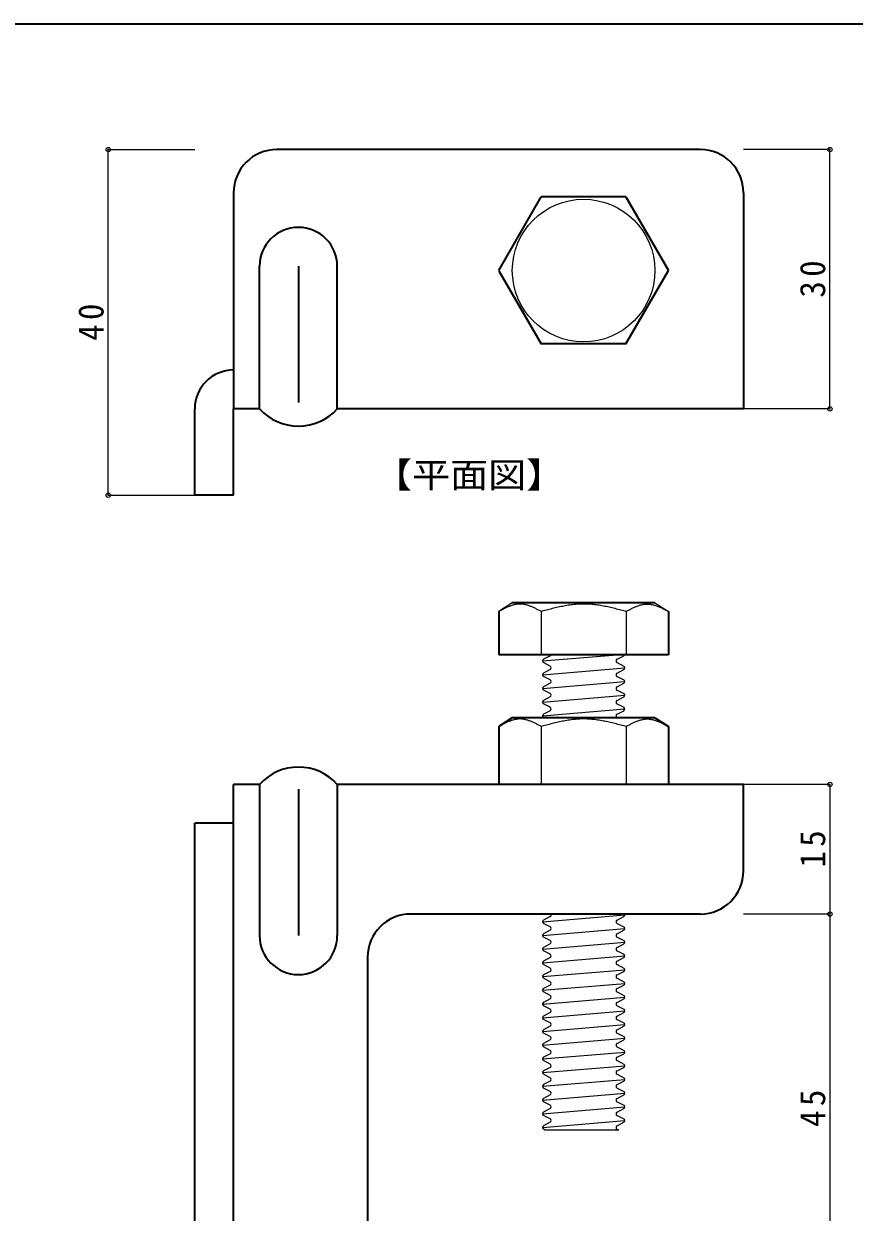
# Model space of a CAD drawing. Units: millimetres at full size, sheet at 1:1. Extents: x -492 to 492, y -348 to 348.
# Drawn here: x 198.6 to 294.7, y 210.2 to 347.8 of the extents above; entities that cross this region are included whole.
import ezdxf
from ezdxf.enums import TextEntityAlignment as Align

# ---------------------------------------------------------------- set-up
doc = ezdxf.new("R2010")
doc.units = ezdxf.units.MM
doc.header["$PDMODE"] = 32
doc.header["$PDSIZE"] = 0.5
for name, color, linetype, lineweight in [('0-2_本体', 7, 'Continuous', 35), ('0-3_ボルト・ナット', 4, 'Continuous', 18), ('0-8', 4, 'Continuous', 18), ('F-0_図面枠', 4, 'Continuous', 18)]:
    doc.layers.add(name, color=color, linetype=linetype, lineweight=lineweight)
doc.styles.add('ＭＳ ゴシック', font='')
doc.styles.get('ＭＳ ゴシック').set_extended_font_data('MS Gothic')

msp = doc.modelspace()

# ---------------------------------------------------------------- linework, layer by layer
at = {"layer": '0-2_本体'}
for p, q in [((276.875, 333.196), (227.875, 333.196)), ((222.875, 328.196), (222.875, 303.196)), ((281.875, 328.196), (281.875, 303.196)), ((225.875, 303.196), (225.875, 319.696)), ((230.375, 319.696), (230.375, 303.948)), ((234.875, 303.196), (234.875, 319.696)), ((218.375, 293.196), (218.375, 303.196)), ((225.875, 303.196), (222.875, 303.196)), ((222.875, 293.196), (222.875, 303.196)), ((281.875, 303.196), (234.875, 303.196)), ((222.875, 293.196), (218.375, 293.196)), ((222.875, 255.25), (222.875, 259.75)), ((225.875, 259.75), (222.875, 259.75)), ((225.875, 259.75), (225.875, 242.25)), ((230.375, 259.179), (230.375, 242.25)), ((281.875, 259.75), (234.875, 259.75)), ((234.875, 259.75), (234.875, 242.25)), ((281.875, 249.75), (281.875, 259.75)), ((222.875, 255.25), (218.375, 255.25)), ((218.375, 159.75), (218.375, 255.25)), ((222.875, 159.75), (222.875, 255.25)), ((276.875, 244.75), (243.375, 244.75)), ((238.375, 239.75), (238.375, 180.75))]:
    msp.add_line(p, q, dxfattribs=at)
for centre, radius, start, end in [((227.875, 328.196), 5, 90, 180), ((276.875, 328.196), 5, 0, 90), ((230.375, 319.696), 4.5, 0, 180), ((222.875, 303.196), 4.5, 90, 180), ((230.375, 307.258), 6.062, 222.07502, 317.92498), ((230.375, 255.688), 6.062, 42.07502, 137.92498), ((230.375, 255.688), 6.062, 42.07502, 137.92498), ((276.875, 249.75), 5, 270, 0), ((243.375, 239.75), 5, 90, 180), ((230.375, 242.25), 4.5, 180, 0)]:
    msp.add_arc(centre, radius, start, end, dxfattribs=at)
at = {"layer": '0-3_ボルト・ナット', "color": 7, "lineweight": 35}
for p, q in [((253.553, 319.209), (258.46, 327.709)), ((268.275, 327.709), (258.46, 327.709)), ((268.275, 327.709), (273.182, 319.209)), ((253.568, 319.183), (258.46, 310.709)), ((268.275, 310.709), (258.46, 310.709)), ((271.625, 280.75), (255.125, 280.75)), ((253.56, 279.75), (253.56, 274.75)), ((273.19, 279.75), (273.19, 274.75)), ((273.19, 274.75), (253.56, 274.75)), ((273.19, 274.75), (253.56, 274.75)), ((271.625, 267.45), (273.19, 266.45)), ((253.56, 266.45), (253.56, 259.75)), ((273.19, 266.45), (273.19, 259.75)), ((273.19, 259.75), (253.56, 259.75)), ((273.19, 259.75), (253.56, 259.75))]:
    msp.add_line(p, q, dxfattribs=at)
at = {"layer": '0-3_ボルト・ナット'}
for p, q in [((255.125, 280.75), (253.56, 279.75)), ((271.625, 280.75), (273.19, 279.75)), ((258.468, 279.75), (258.468, 274.75)), ((268.282, 279.75), (268.282, 274.75)), ((258.613, 274.028), (267.275, 274.75)), ((259.511, 274.628), (258.73, 274.222)), ((259.511, 273.428), (258.73, 273.835)), ((267.239, 274.222), (268.02, 274.628)), ((267.239, 273.835), (268.02, 273.428)), ((258.613, 272.441), (268.138, 273.234)), ((259.511, 273.041), (258.73, 272.634)), ((267.239, 272.634), (268.02, 273.041)), ((258.613, 270.853), (268.138, 271.647)), ((259.511, 271.84), (258.73, 272.247)), ((259.511, 271.453), (258.73, 271.047)), ((267.239, 272.247), (268.02, 271.84)), ((267.239, 271.047), (268.02, 271.453)), ((258.613, 269.266), (268.138, 270.059)), ((259.511, 270.253), (258.73, 270.66)), ((259.511, 269.866), (258.73, 269.459)), ((267.239, 270.66), (268.02, 270.253)), ((267.239, 269.459), (268.02, 269.866)), ((258.613, 267.678), (268.138, 268.472)), ((259.511, 268.665), (258.73, 269.072)), ((259.511, 268.278), (258.73, 267.872)), ((267.239, 269.072), (268.02, 268.665)), ((267.239, 267.872), (268.02, 268.278)), ((258.796, 267.45), (258.73, 267.485)), ((267.239, 267.485), (267.305, 267.45)), ((258.468, 266.45), (258.468, 259.75)), ((268.282, 266.45), (268.282, 259.75)), ((258.613, 243.866), (268.138, 244.659)), ((259.511, 244.466), (258.73, 244.059)), ((259.511, 243.265), (258.73, 243.672)), ((267.239, 244.059), (268.02, 244.466)), ((267.239, 243.672), (268.02, 243.265)), ((258.613, 242.278), (268.138, 243.072)), ((259.511, 242.878), (258.73, 242.472)), ((259.511, 241.678), (258.73, 242.085)), ((267.239, 242.472), (268.02, 242.878)), ((267.239, 242.085), (268.02, 241.678)), ((258.613, 240.691), (268.138, 241.484)), ((259.511, 241.291), (258.73, 240.884)), ((267.239, 240.884), (268.02, 241.291)), ((258.613, 239.103), (268.138, 239.897)), ((259.511, 240.09), (258.73, 240.497)), ((259.511, 239.703), (258.73, 239.297)), ((267.239, 240.497), (268.02, 240.09)), ((267.239, 239.297), (268.02, 239.703)), ((258.613, 237.516), (268.138, 238.309)), ((259.511, 238.503), (258.73, 238.91)), ((259.511, 238.116), (258.73, 237.709)), ((267.239, 238.91), (268.02, 238.503)), ((267.239, 237.709), (268.02, 238.116)), ((258.613, 235.928), (268.138, 236.722)), ((259.511, 236.915), (258.73, 237.322)), ((259.511, 236.528), (258.73, 236.122)), ((267.239, 237.322), (268.02, 236.915)), ((267.239, 236.122), (268.02, 236.528)), ((258.613, 234.341), (268.138, 235.134)), ((259.511, 235.328), (258.73, 235.735)), ((267.239, 235.735), (268.02, 235.328)), ((259.511, 234.941), (258.73, 234.534)), ((259.511, 233.74), (258.73, 234.147)), ((267.239, 234.534), (268.02, 234.941)), ((267.239, 234.147), (268.02, 233.74)), ((258.613, 232.753), (268.138, 233.547)), ((259.511, 233.353), (258.73, 232.947)), ((259.511, 232.153), (258.73, 232.56)), ((267.239, 232.947), (268.02, 233.353)), ((267.239, 232.56), (268.02, 232.153)), ((258.613, 231.166), (268.138, 231.959)), ((259.511, 231.766), (258.73, 231.359)), ((267.239, 231.359), (268.02, 231.766)), ((258.613, 229.578), (268.138, 230.372)), ((259.511, 230.565), (258.73, 230.972)), ((259.511, 230.178), (258.73, 229.772)), ((267.239, 230.972), (268.02, 230.565)), ((267.239, 229.772), (268.02, 230.178)), ((258.613, 227.991), (268.138, 228.784)), ((259.511, 228.978), (258.73, 229.385)), ((259.511, 228.591), (258.73, 228.184)), ((267.239, 229.385), (268.02, 228.978)), ((267.239, 228.184), (268.02, 228.591)), ((258.613, 226.403), (268.138, 227.197)), ((259.511, 227.39), (258.73, 227.797)), ((259.511, 227.003), (258.73, 226.597)), ((267.239, 227.797), (268.02, 227.39)), ((267.239, 226.597), (268.02, 227.003)), ((258.613, 224.816), (268.138, 225.609)), ((259.511, 225.803), (258.73, 226.21)), ((267.239, 226.21), (268.02, 225.803)), ((259.511, 225.416), (258.73, 225.009)), ((259.511, 224.215), (258.73, 224.622)), ((267.239, 225.009), (268.02, 225.416)), ((267.239, 224.622), (268.02, 224.215)), ((258.613, 223.228), (268.138, 224.022)), ((259.511, 223.828), (258.73, 223.422)), ((259.511, 222.628), (258.73, 223.035)), ((267.239, 223.422), (268.02, 223.828)), ((267.239, 223.035), (268.02, 222.628)), ((258.613, 221.641), (268.138, 222.434)), ((259.511, 222.241), (258.73, 221.834)), ((259.511, 221.04), (258.73, 221.447)), ((267.239, 221.834), (268.02, 222.241)), ((267.239, 221.447), (268.02, 221.04)), ((258.613, 220.053), (268.138, 220.847)), ((259.511, 220.653), (258.73, 220.247)), ((267.239, 220.247), (268.02, 220.653)), ((258.94, 219.75), (258.73, 219.86))]:
    msp.add_line(p, q, dxfattribs=at)
at = {"layer": '0-3_ボルト・ナット', "color": 7, "lineweight": 35}
for points in [[(268.275, 310.709), (270.738, 314.975), (273.182, 319.209)], [(271.625, 267.45), (255.125, 267.45), (253.56, 266.45)]]:
    msp.add_lwpolyline(points, dxfattribs=at)
at = {"layer": '0-3_ボルト・ナット'}
for points in [[(255.3, 280.518), (255.215, 280.495), (255.131, 280.469), (255.046, 280.442), (254.962, 280.413), (254.877, 280.381), (254.793, 280.349), (254.708, 280.314), (254.624, 280.279), (254.539, 280.242), (254.455, 280.203), (254.37, 280.164), (254.286, 280.123), (254.201, 280.082), (254.116, 280.04), (254.032, 279.997), (253.947, 279.954), (253.863, 279.91), (253.778, 279.865), (253.694, 279.821), (253.609, 279.776), (253.56, 279.75)], [(258.468, 279.75), (258.419, 279.776), (258.335, 279.82), (258.251, 279.865), (258.168, 279.909), (258.084, 279.952), (258, 279.996), (257.917, 280.038), (257.833, 280.08), (257.749, 280.121), (257.665, 280.162), (257.582, 280.201), (257.498, 280.239), (257.414, 280.276), (257.33, 280.312), (257.247, 280.346), (257.163, 280.379), (257.079, 280.41), (256.995, 280.439), (256.911, 280.467), (256.828, 280.492), (256.744, 280.516), (256.66, 280.537), (256.576, 280.556), (256.493, 280.573), (256.409, 280.587), (256.325, 280.599), (256.241, 280.608), (256.157, 280.615), (256.074, 280.618), (256.025, 280.619), (255.976, 280.618), (255.892, 280.615), (255.807, 280.609), (255.723, 280.601), (255.638, 280.589), (255.553, 280.575), (255.469, 280.559), (255.384, 280.54), (255.3, 280.518)], [(261.931, 280.517), (261.763, 280.494), (261.594, 280.468), (261.426, 280.441), (261.258, 280.411), (261.09, 280.38), (260.921, 280.347), (260.753, 280.313), (260.585, 280.277), (260.416, 280.24), (260.248, 280.202), (260.08, 280.163), (259.912, 280.122), (259.743, 280.081), (259.575, 280.039), (259.407, 279.996), (259.238, 279.953), (259.07, 279.909), (258.902, 279.865), (258.733, 279.821), (258.565, 279.776), (258.468, 279.75)], [(268.282, 279.75), (268.185, 279.776), (268.017, 279.821), (267.848, 279.865), (267.68, 279.909), (267.512, 279.953), (267.343, 279.996), (267.175, 280.039), (267.007, 280.081), (266.839, 280.122), (266.67, 280.163), (266.502, 280.202), (266.334, 280.24), (266.165, 280.277), (265.997, 280.313), (265.829, 280.347), (265.66, 280.38), (265.492, 280.411), (265.324, 280.441), (265.156, 280.468), (264.987, 280.494), (264.819, 280.517), (264.651, 280.538), (264.482, 280.557), (264.314, 280.574), (264.146, 280.588), (263.978, 280.6), (263.809, 280.609), (263.641, 280.615), (263.473, 280.618), (263.375, 280.619), (263.277, 280.618), (263.109, 280.615), (262.941, 280.609), (262.773, 280.6), (262.604, 280.588), (262.436, 280.574), (262.268, 280.557), (262.099, 280.538), (261.931, 280.517)], [(268.282, 279.75), (268.331, 279.776), (268.415, 279.82), (268.499, 279.865), (268.582, 279.909), (268.666, 279.952), (268.75, 279.996), (268.834, 280.038), (268.917, 280.08), (269.001, 280.121), (269.085, 280.162), (269.169, 280.201), (269.252, 280.239), (269.336, 280.276), (269.42, 280.312), (269.504, 280.346), (269.587, 280.379), (269.671, 280.41), (269.755, 280.439), (269.839, 280.467), (269.922, 280.492), (270.006, 280.516), (270.09, 280.537), (270.174, 280.556), (270.257, 280.573), (270.341, 280.587), (270.425, 280.599), (270.509, 280.608), (270.593, 280.615), (270.676, 280.618), (270.725, 280.619), (270.774, 280.618), (270.859, 280.615), (270.943, 280.609), (271.028, 280.601), (271.112, 280.589), (271.197, 280.575), (271.281, 280.559), (271.366, 280.54), (271.45, 280.518)], [(271.45, 280.518), (271.535, 280.495), (271.619, 280.469), (271.704, 280.442), (271.788, 280.413), (271.873, 280.381), (271.957, 280.349), (272.042, 280.314), (272.126, 280.279), (272.211, 280.242), (272.295, 280.203), (272.38, 280.164), (272.465, 280.123), (272.549, 280.082), (272.634, 280.04), (272.718, 279.997), (272.803, 279.954), (272.887, 279.91), (272.972, 279.865), (273.056, 279.821), (273.141, 279.776), (273.19, 279.75)], [(255.3, 267.218), (255.215, 267.195), (255.131, 267.169), (255.046, 267.142), (254.962, 267.113), (254.877, 267.081), (254.793, 267.049), (254.708, 267.014), (254.624, 266.979), (254.539, 266.942), (254.455, 266.903), (254.37, 266.864), (254.286, 266.823), (254.201, 266.782), (254.116, 266.74), (254.032, 266.697), (253.947, 266.654), (253.863, 266.61), (253.778, 266.565), (253.694, 266.521), (253.609, 266.476), (253.56, 266.45)], [(258.468, 266.45), (258.419, 266.476), (258.335, 266.52), (258.251, 266.565), (258.168, 266.609), (258.084, 266.652), (258, 266.696), (257.917, 266.738), (257.833, 266.78), (257.749, 266.821), (257.665, 266.862), (257.582, 266.901), (257.498, 266.939), (257.414, 266.976), (257.33, 267.012), (257.247, 267.046), (257.163, 267.079), (257.079, 267.11), (256.995, 267.139), (256.911, 267.167), (256.828, 267.192), (256.744, 267.216), (256.66, 267.237), (256.576, 267.256), (256.493, 267.273), (256.409, 267.287), (256.325, 267.299), (256.241, 267.308), (256.157, 267.315), (256.074, 267.318), (256.025, 267.319), (255.976, 267.318), (255.892, 267.315), (255.807, 267.309), (255.723, 267.301), (255.638, 267.289), (255.553, 267.275), (255.469, 267.259), (255.384, 267.24), (255.3, 267.218)], [(261.931, 267.217), (261.763, 267.194), (261.594, 267.168), (261.426, 267.141), (261.258, 267.111), (261.09, 267.08), (260.921, 267.047), (260.753, 267.013), (260.585, 266.977), (260.416, 266.94), (260.248, 266.902), (260.08, 266.863), (259.912, 266.822), (259.743, 266.781), (259.575, 266.739), (259.407, 266.696), (259.238, 266.653), (259.07, 266.609), (258.902, 266.565), (258.733, 266.521), (258.565, 266.476), (258.468, 266.45)], [(268.282, 266.45), (268.185, 266.476), (268.017, 266.521), (267.848, 266.565), (267.68, 266.609), (267.512, 266.653), (267.343, 266.696), (267.175, 266.739), (267.007, 266.781), (266.839, 266.822), (266.67, 266.863), (266.502, 266.902), (266.334, 266.94), (266.165, 266.977), (265.997, 267.013), (265.829, 267.047), (265.66, 267.08), (265.492, 267.111), (265.324, 267.141), (265.156, 267.168), (264.987, 267.194), (264.819, 267.217), (264.651, 267.238), (264.482, 267.257), (264.314, 267.274), (264.146, 267.288), (263.978, 267.3), (263.809, 267.309), (263.641, 267.315), (263.473, 267.318), (263.375, 267.319), (263.277, 267.318), (263.109, 267.315), (262.941, 267.309), (262.773, 267.3), (262.604, 267.288), (262.436, 267.274), (262.268, 267.257), (262.099, 267.238), (261.931, 267.217)], [(268.282, 266.45), (268.331, 266.476), (268.415, 266.52), (268.499, 266.565), (268.582, 266.609), (268.666, 266.652), (268.75, 266.696), (268.834, 266.738), (268.917, 266.78), (269.001, 266.821), (269.085, 266.862), (269.169, 266.901), (269.252, 266.939), (269.336, 266.976), (269.42, 267.012), (269.504, 267.046), (269.587, 267.079), (269.671, 267.11), (269.755, 267.139), (269.839, 267.167), (269.922, 267.192), (270.006, 267.216), (270.09, 267.237), (270.174, 267.256), (270.257, 267.273), (270.341, 267.287), (270.425, 267.299), (270.509, 267.308), (270.593, 267.315), (270.676, 267.318), (270.725, 267.319), (270.774, 267.318), (270.859, 267.315), (270.943, 267.309), (271.028, 267.301), (271.112, 267.289), (271.197, 267.275), (271.281, 267.259), (271.366, 267.24), (271.45, 267.218)], [(271.45, 267.218), (271.535, 267.195), (271.619, 267.169), (271.704, 267.142), (271.788, 267.113), (271.873, 267.081), (271.957, 267.049), (272.042, 267.014), (272.126, 266.979), (272.211, 266.942), (272.295, 266.903), (272.38, 266.864), (272.465, 266.823), (272.549, 266.782), (272.634, 266.74), (272.718, 266.697), (272.803, 266.654), (272.887, 266.61), (272.972, 266.565), (273.056, 266.521), (273.141, 266.476), (273.19, 266.45)], [(267.239, 219.86), (267.449, 219.75), (258.94, 219.75)]]:
    msp.add_lwpolyline(points, dxfattribs=at)
msp.add_circle((263.375, 319.196), 8.25, dxfattribs=at)
for centre, start, end in [((258.831, 274.028), 117.5, 242.5), ((259.41, 274.822), 297.5, 340.76949), ((267.34, 274.028), 117.5, 242.5), ((267.919, 274.822), 297.5, 340.76949), ((258.831, 272.441), 117.5, 242.5), ((259.41, 273.234), 297.5, 62.5), ((267.34, 272.441), 117.5, 242.5), ((267.919, 273.234), 297.5, 62.5), ((258.831, 270.853), 117.5, 242.5), ((259.41, 271.647), 297.5, 62.5), ((267.34, 270.853), 117.5, 242.5), ((267.919, 271.647), 297.5, 62.5), ((259.41, 270.059), 297.5, 62.5), ((267.919, 270.059), 297.5, 62.5), ((258.831, 269.266), 117.5, 242.5), ((259.41, 268.472), 297.5, 62.5), ((267.34, 269.266), 117.5, 242.5), ((267.919, 268.472), 297.5, 62.5), ((258.831, 267.678), 117.5, 242.5), ((267.34, 267.678), 117.5, 242.5), ((258.831, 243.866), 117.5, 242.5), ((259.41, 244.659), 297.5, 24.53952), ((267.34, 243.866), 117.5, 242.5), ((267.919, 244.659), 297.5, 24.53952), ((258.831, 242.278), 117.5, 242.5), ((259.41, 243.072), 297.5, 62.5), ((267.34, 242.278), 117.5, 242.5), ((267.919, 243.072), 297.5, 62.5), ((258.831, 240.691), 117.5, 242.5), ((259.41, 241.484), 297.5, 62.5), ((267.34, 240.691), 117.5, 242.5), ((267.919, 241.484), 297.5, 62.5), ((258.831, 239.103), 117.5, 242.5), ((259.41, 239.897), 297.5, 62.5), ((267.34, 239.103), 117.5, 242.5), ((267.919, 239.897), 297.5, 62.5), ((259.41, 238.309), 297.5, 62.5), ((267.919, 238.309), 297.5, 62.5), ((258.831, 237.516), 117.5, 242.5), ((259.41, 236.722), 297.5, 62.5), ((267.34, 237.516), 117.5, 242.5), ((267.919, 236.722), 297.5, 62.5), ((258.831, 235.928), 117.5, 242.5), ((259.41, 235.134), 297.5, 62.5), ((267.34, 235.928), 117.5, 242.5), ((267.919, 235.134), 297.5, 62.5), ((258.831, 234.341), 117.5, 242.5), ((267.34, 234.341), 117.5, 242.5), ((258.831, 232.753), 117.5, 242.5), ((259.41, 233.547), 297.5, 62.5), ((267.34, 232.753), 117.5, 242.5), ((267.919, 233.547), 297.5, 62.5), ((258.831, 231.166), 117.5, 242.5), ((259.41, 231.959), 297.5, 62.5), ((267.34, 231.166), 117.5, 242.5), ((267.919, 231.959), 297.5, 62.5), ((258.831, 229.578), 117.5, 242.5), ((259.41, 230.372), 297.5, 62.5), ((267.34, 229.578), 117.5, 242.5), ((267.919, 230.372), 297.5, 62.5), ((259.41, 228.784), 297.5, 62.5), ((267.919, 228.784), 297.5, 62.5), ((258.831, 227.991), 117.5, 242.5), ((259.41, 227.197), 297.5, 62.5), ((267.34, 227.991), 117.5, 242.5), ((267.919, 227.197), 297.5, 62.5), ((258.831, 226.403), 117.5, 242.5), ((259.41, 225.609), 297.5, 62.5), ((267.34, 226.403), 117.5, 242.5), ((267.919, 225.609), 297.5, 62.5), ((258.831, 224.816), 117.5, 242.5), ((259.41, 224.022), 297.5, 62.5), ((267.34, 224.816), 117.5, 242.5), ((267.919, 224.022), 297.5, 62.5), ((258.831, 223.228), 117.5, 242.5), ((267.34, 223.228), 117.5, 242.5), ((258.831, 221.641), 117.5, 242.5), ((259.41, 222.434), 297.5, 62.5), ((267.34, 221.641), 117.5, 242.5), ((267.919, 222.434), 297.5, 62.5), ((258.831, 220.053), 117.5, 242.5), ((259.41, 220.847), 297.5, 62.5), ((267.34, 220.053), 117.5, 242.5), ((267.919, 220.847), 297.5, 62.5)]:
    msp.add_arc(centre, 0.218, start, end, dxfattribs=at)
at = {"layer": '0-8'}
for p, q in [((208.375, 293.196), (208.375, 333.196)), ((208.375, 333.196), (218.375, 333.196)), ((291.875, 333.196), (281.875, 333.196)), ((291.875, 303.196), (291.875, 333.196)), ((291.875, 303.196), (281.875, 303.196)), ((208.375, 293.196), (218.375, 293.196)), ((291.875, 259.75), (281.875, 259.75)), ((291.875, 259.75), (291.875, 244.75)), ((291.875, 259.75), (291.875, 244.75)), ((291.875, 244.75), (281.875, 244.75)), ((291.875, 244.75), (291.875, 199.75)), ((291.875, 244.75), (291.875, 199.75))]:
    msp.add_line(p, q, dxfattribs=at)
for p in [(208.375, 333.196), (291.875, 333.196), (291.875, 303.196), (208.375, 293.196), (291.875, 259.75), (291.875, 244.75)]:
    msp.add_point(p, dxfattribs=at)
at = {"layer": 'F-0_図面枠', "color": 7, "lineweight": 35}
msp.add_line((102.5, 347.75), (492, 347.75), dxfattribs=at)

# ---------------------------------------------------------------- texts
at = {"layer": '0-8', "color": 7, "style": 'ＭＳ ゴシック', "width": 1.1}
msp.add_text('【平面図】', height=2.933, dxfattribs=at).set_placement((239.125, 293.196), align=Align.BOTTOM_LEFT)
at = {"layer": '0-8', "color": 7, "char_height": 2.933, "attachment_point": 7, "rotation": 90, "style": 'ＭＳ ゴシック'}
for s, insert in [('\\T1.27;\\W0.95;30', (291.375, 316.071)), ('\\T1.27;\\W0.95;40', (207.875, 311.071)), ('\\T1.27;\\W0.95;15', (291.375, 250.125)), ('\\T1.27;\\W0.95;45', (291.375, 220.125))]:
    msp.add_mtext(s, dxfattribs=dict(at, insert=insert))

doc.saveas('drawing.dxf')
